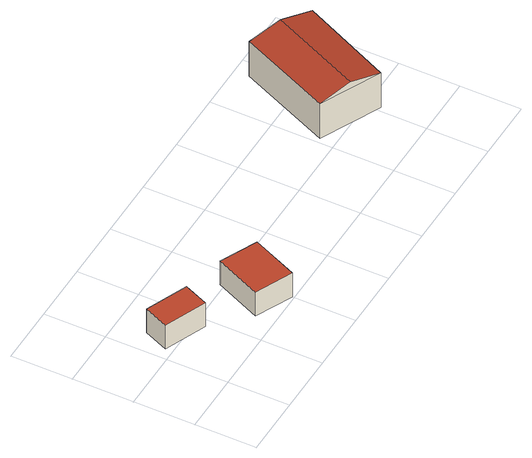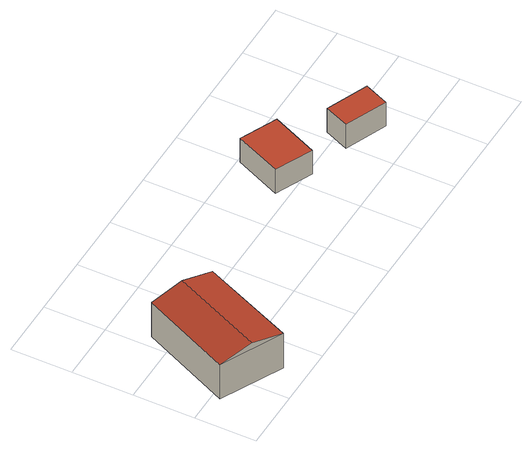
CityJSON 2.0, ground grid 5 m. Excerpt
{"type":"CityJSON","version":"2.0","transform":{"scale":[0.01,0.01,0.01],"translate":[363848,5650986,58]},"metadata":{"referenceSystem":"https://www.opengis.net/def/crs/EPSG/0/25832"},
"CityObjects":{
"building1":{"type":"Building","attributes":{"Geometrietyp2DReferenz":"3000","Gemeindeschluessel":"05315000","function":"51009_1610","roofType":"1000","measuredHeight":2.35},"geometry":[{"type":"Solid","lod":"2","boundaries":[[[[0,1,2,3]],[[4,5,1,0]],[[6,7,5,4]],[[3,2,7,6]],[[4,0,3,6]],[[1,5,7,2]]]],"semantics":{"surfaces":[{"type":"WallSurface"},{"type":"RoofSurface"},{"type":"GroundSurface"}],"values":[[0,0,0,0,1,2]]}}]},
"building2":{"type":"Building","attributes":{"Geometrietyp2DReferenz":"3000","Gemeindeschluessel":"05315000","function":"31001_3222","roofType":"1000","measuredHeight":2.34,"storeysAboveGround":1},"address":[{"country":"Germany","locality":"Köln","thoroughfareNumber":"24","thoroughfareName":"Peter-Baum-Weg"}],"geometry":[{"type":"Solid","lod":"2","boundaries":[[[[8,9,10,11]],[[12,13,9,8]],[[14,15,13,12]],[[11,10,15,14]],[[12,8,11,14]],[[9,13,15,10]]]],"semantics":{"surfaces":[{"type":"WallSurface"},{"type":"RoofSurface"},{"type":"GroundSurface"}],"values":[[0,0,0,0,1,2]]}}]},
"building3":{"type":"Building","attributes":{"Geometrietyp2DReferenz":"3000","Gemeindeschluessel":"05315000","function":"31001_3222","roofType":"3100","measuredHeight":4.02,"storeysAboveGround":1},"address":[{"country":"Germany","locality":"Köln","thoroughfareNumber":"24","thoroughfareName":"Peter-Baum-Weg"}],"geometry":[{"type":"Solid","lod":"2","boundaries":[[[[16,17,18,19]],[[20,21,17,16]],[[22,23,21,20]],[[19,18,23,22]],[[16,24,20]],[[22,25,19]],[[19,25,24,16]],[[20,24,25,22]],[[17,21,23,18]]]],"semantics":{"surfaces":[{"type":"WallSurface"},{"type":"RoofSurface"},{"type":"GroundSurface"}],"values":[[0,0,0,0,0,0,1,1,2]]}}]}
},
"vertices":[
[522,620,241],[522,620,6],[180,763,6],[180,763,241],[438,420,241],[438,420,6],[96,563,241],[96,563,6],
[1173,397,240],[1173,397,6],[871,535,6],[871,535,240],[1007,19,240],[1007,19,6],[704,156,240],[704,156,6],
[2972,362,419],[2972,362,80],[3311,1103,80],[3311,1103,419],[2481,592,419],[2481,592,80],[2809,1349,419],[2809,1349,80],[2727,477,483],[3060,1226,483]
]}
